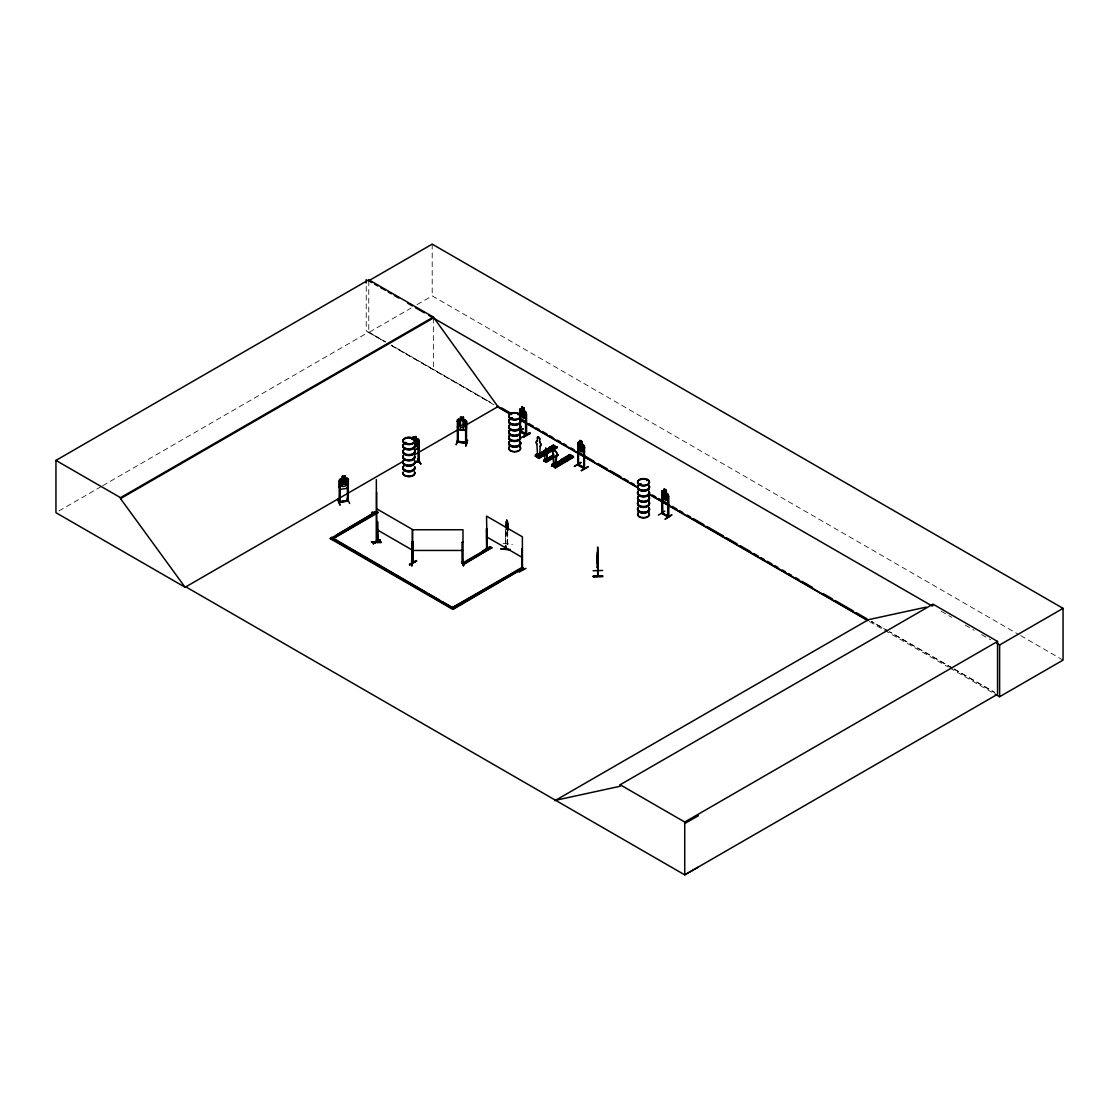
<?xml version="1.0" encoding="UTF-8"?>
<svg xmlns="http://www.w3.org/2000/svg" width="1119" height="1119" viewBox="0 0 1119 1119"><rect width="100%" height="100%" fill="white"/><g stroke="black" fill="none" stroke-linecap="round" stroke-linejoin="round"><path stroke-width="0.75" stroke-dasharray="5 3.75" d="M507.788 544.505L507.928 543.274L507.536 544.03M503.074 543.4L512.39 544.463M58.971 510.949L101.256 486.527M102.766 485.66L368.766 332.077L385.286 341.617M368.766 280.757L368.766 332.511L411.065 308.103M417.093 304.606L432.2 295.892L1019.171 634.781M507.313 531.721L505.718 535.847L505.41 533.833M385.062 341.743L366.235 330.916L366.235 284.73M391.091 345.212L490.402 402.322L391.3 345.086M887.968 630.948L871.421 621.423L887.926 630.962M952.675 668.155L889.479 631.801L952.507 668.253M954.171 669.008L994.805 692.381M1020.696 635.648L1063.05 660.112M941.233 611.268L951.709 617.31M965.179 625.087L974.173 630.277M981.657 634.599L990.637 639.788M954.003 669.106L994.553 692.521M368.766 332.511L385.286 342.05M391.3 345.519L493.913 404.756M869.407 621.549L883.031 629.424M884.556 630.291L948.143 667.008M949.653 667.889L993.56 693.234M507.676 530.756L507.676 544.547M507.536 531.959L507.466 544.072M507.355 530.714L507.355 544.519M506.012 531.581L505.83 544.142M505.69 531.539L505.69 543.61M505.382 528.769L505.508 544.1M433.347 318.034L433.347 369.788M432.2 244.138L432.2 295.892"/><path stroke-width="1.5" d="M597.406 563.906L597.378 559.696M597.35 554.968L597.364 558.927M597.462 565.836L597.448 567.837L597.56 565.836M597.518 558.297L597.392 557.346L597.35 561.346L597.378 559.878M597.532 564.046L597.672 562.871M505.942 549.275L505.508 545.82M539.61 456.02L540.225 446.229A3.175 1.846 59.5 0 0 539.75 441.893L539.61 441.977A3.175 1.846 59.5 0 1 540.085 446.313L540.225 446.229M546.562 460.776L546.883 454.286A2.112 1.231 59.5 0 0 546.562 451.405L546.562 448.999M546.659 460.72L546.967 454.244M500.892 549.051L510.278 549.877M537.008 454.762C539.19 452.496 537.456 460.51 537.917 454.79M537.624 455.055C537.554 454.09 538.043 454.999 538.365 453.964M545.82 459.573L544.897 459.923L544.841 453.027A2.112 1.231 59.5 0 1 545.051 450.551L545.904 448.187M545.289 460.105L545.596 459.433L545.485 461.308L545.107 459.098L543.89 459.825L544.058 461.028L553.513 455.965M545.205 460.119L545.834 459.685M545.331 460.049L545.736 459.391M554.87 463.923C551.471 464.693 556.213 463.826 551.905 464.133L552.338 466.091L570.606 455.419L569.907 454.594L573.306 456.524L573.585 457.237L555.556 467.868M554.059 463.839L553.653 464.721L554.702 464.133M554.451 463.42L554.213 464.329M505.746 526.154L506.068 524.405M552.268 457.405L552.786 457.014M376.669 541.554L376.292 540.813L377.621 541.582M404.826 442.998L405.596 442.425M406.575 443.04L404.882 442.914L406.603 442.914M406.631 443.138L405.526 442.439M412.142 439.319L412.002 439.375M412.198 439.277L412.505 439.291M510.628 418.338L511.397 417.765M511.397 418.03L511.047 417.919M511.369 417.891L512.432 418.198L510.977 418.268M512.432 418.478L511.215 417.765M518.419 414.548L517.957 414.436M640.236 484.359L640.376 483.674L641.033 484.681M640.208 484.401L641.117 484.471M646.796 480.541L646.754 480.736M598.092 571.431L598.106 570.242M598.092 576.313L597.672 550.24M545.82 459.797L544.841 459.951L545.596 459.391M536.938 454.51L538.463 454.412M418.828 460.958L417.835 461.685L418.618 460.72M537.12 454.748L540.841 456.79L540.841 455.447L540.575 456.37L537.484 454.664L538.169 453.964M522.881 412.953L524.881 412.058L523.482 414.184L524.937 418.044L523.035 414.464C522.251 418.016 519.51 415.093 522.573 413.638L521.188 409.932L523.007 413.303M665.05 495.213L666.994 494.108L665.595 496.235L667.064 500.095L665.162 496.514C664.28 499.983 661.679 497.214 664.686 495.689L663.301 491.982L665.022 494.99M526.238 419.667L525.482 421.863L526.308 419.737M583.503 455.279L584.314 453.307M584.314 453.209L583.558 455.405L578.383 452.412L577.852 442.69M667.679 503.872L668.435 501.788L667.595 503.928L662.42 500.934L661.735 491.171L663.945 491.535M417.863 448.915L418.982 446.299M415.191 449.572L417.96 449.041L418.94 446.243M458.217 421.415L457.307 421.485L458.217 421.415L458.244 442.313L457.237 442.215L457.503 441.208M457.293 441.236L458.244 442.313M456.244 444.775L458.258 438.97L456.216 444.341M457.391 442.257L457.377 419.933L458.342 419.149L465.462 420.226L466.539 421.262L466.511 443.348L457.293 441.991M457.419 441.236L466.581 442.397L458.314 441.585M465.644 422.339L466.483 422.436L465.644 422.339L465.644 443.292L466.483 442.397M465.616 445.88L467.574 440.145L466.05 445.977M343.673 481.716L341.281 479.827L343.169 482.443L341.197 485.786L343.813 482.904L346.414 484.975L344.414 482.275L346.344 479.142L343.813 481.422M347.226 488.192L348.359 485.632M348.331 485.576L347.324 488.318L340.218 489.353L339.295 486.975L339.393 480.163L340.246 479.086L342.33 478.82L340.931 479.967L340.931 484.723L342.428 486.527L345.239 486.094L346.75 483.828L346.75 479.072L345.239 478.456L345.323 475.757L342.302 476.218L342.33 478.82L342.33 476.274M457.349 419.989L458.384 419.233M457.349 426.815L458.286 429.486L465.49 430.409L466.539 428.101M458.286 429.472L465.448 430.395M463.448 417.317L460.399 416.925L460.496 429.78M465.462 420.226L466.525 421.178M506.194 522.013L506.851 520.111L506.194 524.447M506.194 522.867L506.613 521.804M507.299 521.58L506.823 522.797L506.739 520.097L507.061 527.511M507.858 523.37L507.858 530.266M348.247 500.808L339.071 502.193L340.078 501.312M553.304 464.133L554.227 464.133L553.443 464.021M574.355 466.567L581.097 462.371L574.425 466.245M658.392 515.09L664.812 511.089M337.365 499.745L337.868 499.242L339.868 504.991M380.138 540.015L373.145 543.806L380.194 539.68M462.007 562.689L462.86 562.242L463.042 563.249L462.972 529.749L412.254 529.749L412.254 563.277L412.533 562.13M412.1 562.591L412.995 562.759L412.911 542.044L412.058 541.834L411.974 562.521L413.023 562.493M487.213 549.751C484.905 549.919 488.667 549.569 486.457 548.59M522.139 569.473L521.454 569.109L522.223 569.515M521.762 569.739L521.762 549.037L522.461 570.103L522.377 536.812L486.527 516.111L487.143 549.709M411.666 565.85L411.638 560.325L412.142 565.445M525.79 433.822L526.545 434.256L519.873 430.367A5.903 3.413 0 0 1 514.684 435.375A5.903 3.413 0 0 1 509.565 430.256A5.945 3.427 0 0 0 514.684 435.515A5.945 3.427 0 0 0 519.831 430.367L519.873 430.367M519.692 414.282L519.692 409.078L521.902 409.442L521.832 406.938L524.098 408.169L524.028 410.757L526.308 412.883L526.308 435.151L525.902 433.864M582.034 444.327L582.188 441.697L579.908 440.466L578.873 448.118L579.978 450.789L582.034 451.978L583.139 450.579L583.139 445.824L582.034 444.327L584.398 446.425L584.314 468.637L577.67 464.791M579.908 440.466C577.11 445.446 582.439 441.236 584.398 446.425L584.384 468.679L584.09 467.392M584.552 468.483L583.88 467.364M662.616 512.796L661.707 512.558L662.448 512.992M661.805 512.656L662.448 513.747L662.014 492.514M668.337 516.446L667.679 516.223M414.464 442.62L416.981 439.795L415.107 443.096C418.716 445.502 416.044 447.46 414.506 443.753M415.918 446.887L417.401 444.565L417.401 439.809L415.918 439.249L415.988 436.536L413.037 437.109L413.163 439.781L417.891 438.858M415.037 461.685L418.002 460.86M418.94 461.671L418.94 439.403L415.988 439.082M546.967 449.88L547.149 450.831M548.8 450.481L546.827 450.188L548.618 449.95M552.702 457.07L551.583 457.167M564.731 460.245L563.43 459.294M565.207 459.545L564.941 460.357M554.632 463.546L553.849 464.441M412.827 439.319L412.128 438.914M511.299 418.856L512.362 418.38M518.629 414.492L518.293 414.687M505.9 549.261L505.83 545.862M340.162 501.494L348.149 500.291M347.394 500.151L347.519 501.172L347.436 500.389M347.505 501.144L347.31 480.247L348.149 480.121L348.163 501.074L348.331 478.736L345.337 478.359M376.334 541.554L376.348 479.547M551.471 456.818L552.422 456.664M406.295 442.928L405.12 442.844M646.95 480.051L647.258 480.149M578.481 442.103L577.698 442.648L578.243 465.168M661.819 491.255L662.546 490.737M412.156 562.27L413.219 562.675M412.156 563.025L413.219 563.221L413.121 542.323L412.254 542.323L413.121 542.323M465.546 442.271L465.756 442.998M553.611 445.474L535.33 456.118L535.609 454.594L537.442 453.517L535.875 455.825L538.743 457.447L540.575 455.293M553.346 445.488L557.276 447.698L539.19 458.286L535.609 455.951L545.289 451.195M548.086 449.474L554.269 445.698L536.295 456.496M557.01 447.376L539.036 458.035L538.099 457.685L557.01 447.236L553.597 445.334L535.33 456.118M557.01 447.236L556.171 447.082M538.743 458.021L539.008 456.524L540.841 455.447M545.722 461.755L558.157 454.734L545.54 461.853L553.22 457.321M558.031 455.055L546.31 462.301L543.708 460.832L553.863 454.664M545.988 462.105L547.373 460.385L545.988 461.713L544.072 460.636L545.289 459.196M573.306 456.79L569.907 454.873L551.709 465.714M569.907 454.873L552.296 466.022M555.122 467.63L554.381 467.183L572.928 456.86M554.87 467.49L557.136 464.972L555.038 465.91L555.038 466.987L552.171 465.364L554.003 463.21M537.484 437.823L537.344 437.907A1.581 0.923 59.5 0 1 538.477 437.249A1.581 0.923 59.5 0 1 539.61 439.18L539.75 439.096A1.581 0.923 59.5 0 0 538.617 437.165A1.581 0.923 59.5 0 0 537.484 437.823L537.344 440.69A3.175 1.846 59.5 0 0 536.882 444.495L537.512 454.37M537.344 440.69L537.484 440.62A3.175 1.846 59.5 0 0 537.022 444.425L537.022 444.425M548.73 447.936C558.745 452.342 543.876 448.481 550.562 446.859L553.947 449.055L550.562 446.859M551.779 446.145C561.794 450.537 546.925 446.677 553.597 445.054M535.623 456.132L544.785 451.069M547.792 449.292L552.282 446.649M545.443 451.447L536.435 456.762L553.038 447.041L548.45 449.67M546.562 451.405L546.631 449.251M538.071 457.657L556.353 446.859M538.155 457.713L556.353 446.999M538.589 457.951L556.996 446.985M553.164 454.23A3.175 1.846 59.5 0 1 553.164 450.565A3.175 1.846 59.5 0 1 556.367 452.37A3.175 1.846 59.5 0 1 556.367 456.034L555.905 465.742L553.639 464.469L553.304 454.146A3.175 1.846 59.5 0 1 553.304 450.481A3.175 1.846 59.5 0 1 556.507 452.286A3.175 1.846 59.5 0 1 556.507 455.951L556.045 465.658L553.891 464.567M543.904 460.846L552.912 455.531M553.332 455.657L544.505 461.28M544.352 461.084L553.457 455.951M561.57 459.503C571.585 463.909 556.73 460.049 563.403 458.426L566.801 460.622L563.403 458.426M565.025 457.475C575.04 461.881 560.185 458.021 566.857 456.398L570.256 458.58L566.857 456.398M568.074 455.671C578.089 460.077 563.235 456.216 569.907 454.594M569.935 455.041L551.933 465.672M552.143 465.952L570.564 455.237L552.744 466.301M554.283 466.371L553.248 465.784L553.248 463.518L554.283 464.105C553.667 468.987 555.22 463.476 553.094 463.616L553.094 465.882M555.038 466.987L571.194 457.461M556.325 466.567L573.306 456.524M555.038 467.56L573.32 456.776M377.047 521.342L377.746 542.407L377.662 521.692M377.047 541.288L377.159 542.058M412.338 561.64L412.743 562.172M409.554 564.41C430.675 553.01 395.664 573.054 416.254 560.535M416.268 560.871L409.526 564.801L416.562 561.067M486.625 549.401L486.289 528.825L487.129 529.035L486.975 549.919L487.129 529.035M487.143 548.953L486.206 548.758L487.199 549.023M521.902 568.984L522.097 570.228L521.762 549.037M518.992 572.145L526.014 568.382M185.922 586.874L185.195 587.307L55.95 512.684L55.95 460.399L368.766 279.792L433.347 317.069L497.927 406.645L511.509 414.492M368.766 279.792L368.766 280.757L432.2 244.138L1063.05 608.358L1063.05 660.112L999.617 696.731L995.085 694.102M55.95 460.399L120.53 497.675L433.347 317.069M698.424 867.057L684.73 874.862L185.838 586.832L185.097 587.251L120.53 498.64L433.347 318.034M185.097 587.251L402.938 461.476M414.995 454.524L458.72 429.276M466.259 424.926L498.654 406.225M521.832 406.938L520.797 414.576L521.902 417.247L523.958 418.436L525.063 417.037L524.098 408.169M520.321 408.617L525.496 411.61M519.887 410.463L520.335 431.696L519.65 431.388L526.098 435.109M525.664 434.815L525.636 414.058L526.476 414.268L526.545 435.011L519.887 431.165L519.887 419.093A5.931 3.427 0 0 1 514.684 424.255A5.931 3.427 0 0 1 509.551 419.107M526.476 414.268L525.636 414.058M519.692 415.904L520.377 418.842M523.524 568.718L522.223 567.962L451.642 608.065L522.223 567.305L523.524 568.06L452.943 609.463L330.329 538.673L376.46 511.397L336.12 535.33M330.329 538.673L331.644 537.274L452.943 607.953L442.467 601.896M377.774 512.152L332.944 538.673L377.774 512.796M523.049 428.815L519.999 430.577L522.685 429.039M520.265 430.899L523.021 428.829M520.265 431.654L520.489 419.443M525.664 434.06L520.559 431.025M525.566 434.718L525.86 413.918M523.105 436.62L529.805 432.717L523.063 437.025L530.154 433.347M523.44 437.235L530.154 433.305L523.16 437.025M544.841 459.951L545.107 459.098M577.963 444.005L578.411 465.224L578.579 451.251M582.188 441.697L579.978 440.592M583.712 447.586L584.552 447.796L583.712 447.586L583.712 468.371M577.768 464.903L584.552 468.497M583.642 467.714L578.649 464.553M584.636 467.756L577.67 464.035L578.299 464.441M581.237 470.553L587.923 466.637M581.502 470.721L588.23 466.833M462.651 562.955L490.43 546.911L491.745 547.667L463.951 564.354L462.651 562.955L463.951 563.71L491.745 547.667M467.029 561.067L488.975 548.408M330.329 538.029L452.943 608.82L523.524 568.06M662.448 490.668L668.435 494.948L668.421 517.202L667.679 516.768L667.749 496.109L668.589 496.318L668.658 517.062L662.014 513.215L662.014 497.689M661.735 491.171L661.777 513.439M666.225 492.766L666.225 490.22L664.015 489.115L662.91 496.626L664.015 499.312L666.085 500.501L667.176 499.088L667.176 494.346L666.085 492.85L667.581 493.633M668.589 496.318L667.749 496.109M665.176 519.076L671.946 514.796L665.273 519.076M554.856 800.728L868.414 619.688L926.182 607.127M555.583 800.295L620.164 786.251L620.164 784.755L932.98 604.148L997.561 641.425L997.561 694.256L684.73 874.862L684.73 822.031L997.561 641.425M932.98 605.645L932.253 606.078L428.843 315.432M996.623 643.243L999.617 644.978L1063.05 608.358M684.73 823.542L698.424 815.737M337.742 499.633L340.204 504.935M376.669 492.122L376.683 542.169L377.425 542.533L377.425 521.832M547.135 449.964L548.408 449.866M548.646 450.607L547.373 450.705M564.941 460.147L563.165 459.559L565.207 459.769M457.377 442.005L466.399 443.11M405.568 443.278L406.351 443.264M511.831 418.366L511.257 418.366M460.496 419.569L458.972 420.226L458.972 424.982L460.496 427.22L463.336 427.584L464.861 425.738L464.861 420.982L463.336 419.933L463.364 417.331M563.654 459.405L565.095 459.615M640.208 483.688L641.173 484.037M416.03 436.592L413.037 437.109M418.142 461.853L417.933 440.956L418.744 440.802L418.786 461.755M414.464 449.572L417.96 449.041M417.863 458.874L420.464 463.742M415.037 462.231L418.8 461.462M415.135 462.413L418.842 461.685M417.485 458.902L420.912 464.077L417.849 458.832M577.894 464.665L577.963 450.901M667.917 516.628L667.987 495.969M340.274 479.142L347.296 478.051M340.064 481.562L339.155 481.506L340.064 481.562L339.98 502.081M348.247 500.053L339.141 502.417L339.323 480.191M348.233 501.004L339.351 502.403M347.184 498.179L349.646 503.48M413.023 563.249L412.351 563.249M462.874 563.249L462.007 563.221L462.105 542.337L462.972 542.323L462.105 542.337M640.614 484.821L639.774 484.569M519.887 430.409L520.237 431.696M519.985 431.193L519.887 431.165A5.917 3.413 0 0 1 514.684 436.228A5.917 3.413 0 0 1 509.565 431.095M667.987 515.915L668.337 517.202M597.434 556.381L597.546 558.143M597.462 559.08L597.504 552.031L597.56 567.837M597.364 560.507L597.476 563.598M597.56 565.92L597.672 547.065L597.672 576.369L598.106 575.124M376.348 513.327L371.76 512.46L378.096 512.334M371.76 512.488L378.096 512.628M371.76 542.463C401.357 542.617 351.436 541.05 381.271 542.449M463.042 560.381L463.63 565.864L463.098 559.99M462.958 562.983L462.105 563.277L462.203 562.214M412.254 550.45L462.972 550.45M602.595 570.452L593.084 570.746M593.084 576.299L602.595 576.299L593.084 576.397M462.133 562.493L463.07 562.465L462.007 562.465M412.351 562.493L412.995 562.759M413.121 562.27L412.435 562.395M460.496 420.422L463.392 420.898L463.336 425.542L460.496 425.178M510.292 549.513L501.004 548.758M463.182 565.794L463.098 560.269M578.327 465.238L577.768 464.147M545.61 448.159L546.464 449.055M546.408 450.607L548.674 452.16L546.408 450.887M537.987 454.566L536.784 454.076L536.784 456.342M545.037 459.923L547.373 461.28L547.373 460.385M537.987 456.832L536.952 456.244L536.952 453.978M551.905 465.49L555.57 467.854M489.325 547.219L482.625 551.149L489.297 547.247M379.831 539.904L373.522 543.596M412.184 562.493L412.743 562.927L412.673 529.595L376.823 508.893M368.766 280.757L371.774 282.492M374.781 284.226L377.788 285.96M380.782 287.695L385.286 290.297M388.293 292.031L391.3 293.765M394.308 295.5L398.812 298.102M407.82 303.305L412.324 305.907M415.331 307.641L424.339 312.83M521.902 407.064L523.958 408.253M501.676 407.959L510.726 413.191M520.433 418.786L525.818 421.905M528.839 423.639L533.371 426.255M536.393 428.004L539.4 429.752M542.421 431.486L546.953 434.102M549.975 435.851L552.982 437.585M557.514 440.201L560.535 441.949M563.556 443.683L566.564 445.432M571.096 448.048L574.117 449.782M577.138 451.53L593.741 461.112M598.259 463.728L607.323 468.959M610.331 470.693L620.905 476.792M623.912 478.54L628.444 481.156M631.466 482.89L634.487 484.639M652.587 495.088L655.608 496.836M658.629 498.584L661.651 500.319M662.546 500.836L669.19 504.683M672.211 506.417L676.743 509.033M679.765 510.782L682.772 512.516M687.304 515.132L690.325 516.88M693.346 518.615L703.907 524.713M706.928 526.462L723.531 536.043M726.539 537.791L737.113 543.89M740.121 545.624L750.695 551.737M753.702 553.471L758.234 556.087M761.256 557.835L764.277 559.57M767.298 561.318L771.816 563.934M774.838 565.668L777.859 567.417M782.377 570.033L785.398 571.767M788.419 573.515L791.441 575.25M795.973 577.866L798.98 579.614M802.001 581.348L812.562 587.461M823.136 593.56L832.186 598.777M835.208 600.525L853.321 610.974M856.329 612.722L866.903 618.821M520.307 418.884L525.552 421.821M519.048 418.842L638.278 487.674M648.838 493.773L867.673 620.122M496.934 406.505L509.047 413.498M521.16 420.492L636.235 486.933M648.349 493.927L867.896 620.681M667.917 516.097L662.448 513.215L668.253 516.377M661.805 513.411L668.351 517.16M486.527 536.812L522.377 557.514M491.745 548.31L490.43 546.911M376.823 529.595L412.673 550.296M334.637 539.652L346.61 546.562M349.618 548.296L360.094 554.339M363.088 556.073L425.989 592.385M428.983 594.119L439.473 600.176M620.164 784.755L684.73 822.031M583.74 468.343L583.95 447.446M535.777 456.384L536.519 456.79M545.54 459.657L544.785 459.405L544.785 460.916M553.737 463.056L553.541 464.259M507.508 521.902L505.382 527.063L506.725 523.636L506.725 528.392M667.553 493.703L668.281 501.774M525.426 411.652L526.168 412.925M348.149 480.121L347.31 480.247M339.295 486.975L340.246 489.423M506.403 527.762L507.103 523.007L507.131 528.783M506.543 527.944L506.893 529.413M553.304 454.146L553.779 464.385M597.504 560.325L597.532 562.004M597.518 564.06L597.49 559.416M999.617 644.978L999.617 696.731M666.085 492.85C668.099 490.052 662 486.737 664.015 491.661M662.616 498.039L662.686 513.607M557.136 464.972L557.136 466.329M556.87 464.833L556.87 465.91M552.604 458.021L550.338 456.916M547.205 460.287L547.205 461L544.687 459.475L544.687 460.986M539.75 439.096L539.61 441.977M537.442 453.517L537.442 454.873M507.536 530.224L507.425 521.804L507.355 528.979M466.385 421.178L466.385 427.976M463.462 417.261L463.378 430.144M415.918 440.089L415.918 444.844M366.235 279.596L366.235 283.023M339.98 481.38L339.994 502.333M120.53 497.675L120.53 498.64M414.687 450.929A6.015 3.469 0 0 1 408.099 455.265A6.015 3.469 0 0 1 403.679 450.09M414.589 455.741A5.903 3.413 0 0 1 408.883 460.035A5.903 3.413 0 0 1 403.176 455.741M414.687 445.208A6.015 3.469 0 0 1 408.099 449.558A6.015 3.469 0 0 1 403.679 444.369M414.687 450.635A6.015 3.469 0 0 1 408.099 454.971A6.015 3.469 0 0 1 403.679 449.796M414.687 444.914A6.015 3.469 0 0 1 408.099 449.265A6.015 3.469 0 0 1 403.679 444.075M414.617 445.558A5.931 3.427 0 0 1 408.883 449.866A5.931 3.427 0 0 1 403.162 445.558M414.617 444.593A5.931 3.427 0 0 1 408.883 448.915A5.931 3.427 0 0 1 403.162 444.593M414.617 451.265A5.931 3.427 0 0 1 408.883 455.573A5.931 3.427 0 0 1 403.162 451.265M414.603 450.314A5.917 3.413 0 0 1 408.883 454.622A5.917 3.413 0 0 1 403.162 450.314M414.603 456.062A5.917 3.413 0 0 1 408.883 460.371A5.931 3.427 0 0 1 403.162 456.118M403.162 456.062A5.917 3.413 0 0 0 408.883 460.371A5.931 3.427 0 0 0 414.617 456.118M414.687 467.21A6.015 3.469 0 0 1 408.099 471.547A6.015 3.469 0 0 1 403.679 466.371M414.603 456.58A5.917 3.413 0 0 1 408.883 460.874A5.917 3.413 0 0 1 403.162 456.58M414.687 461.49A6.015 3.469 0 0 1 408.099 465.84A6.015 3.469 0 0 1 403.679 460.65M414.687 466.917A6.015 3.469 0 0 1 408.099 471.253A6.015 3.469 0 0 1 403.679 466.077M414.687 461.196A6.015 3.469 0 0 1 408.099 465.546A6.015 3.469 0 0 1 403.679 460.357M414.617 461.839A5.931 3.427 0 0 1 408.883 466.147A5.931 3.427 0 0 1 403.162 461.839M414.617 460.874A5.931 3.427 0 0 1 408.883 465.196A5.931 3.427 0 0 1 403.162 460.874M414.617 467.546A5.931 3.427 0 0 1 408.883 471.854A5.931 3.427 0 0 1 403.162 467.546M414.603 466.595A5.917 3.413 0 0 1 408.883 470.903A5.917 3.413 0 0 1 403.162 466.595M414.617 472.33A5.931 3.427 0 0 1 408.883 476.652A5.931 3.427 0 0 1 403.162 472.33M519.887 425.43A6.015 3.469 0 0 1 514.684 430.633A6.015 3.469 0 0 1 509.481 425.43M519.817 425.779A5.931 3.427 0 0 1 514.684 430.927A5.931 3.427 0 0 1 509.551 425.779M519.887 419.723A6.015 3.469 0 0 1 514.684 424.926A6.015 3.469 0 0 1 509.481 419.723M519.817 424.828A5.931 3.427 0 0 1 514.684 429.962A5.931 3.427 0 0 1 509.551 424.828M519.817 420.073A5.931 3.427 0 0 1 514.684 425.206A5.931 3.427 0 0 1 509.551 420.073M519.887 425.136A6.015 3.469 0 0 1 514.684 430.339A6.015 3.469 0 0 1 509.481 425.136M519.887 419.415A6.015 3.469 0 0 1 514.684 424.633A6.015 3.469 0 0 1 509.481 419.415M519.887 441.711A6.015 3.469 0 0 1 514.684 446.915A6.015 3.469 0 0 1 509.481 441.711M519.817 442.061A5.931 3.427 0 0 1 514.684 447.208A5.931 3.427 0 0 1 509.551 442.061M519.803 446.523A5.903 3.413 0 0 1 514.684 451.642A5.903 3.413 0 0 1 509.565 446.523M519.831 446.649A5.945 3.427 0 0 1 514.684 451.796A5.945 3.427 0 0 1 509.537 446.649M519.831 430.801A5.945 3.427 0 0 1 514.684 435.948A5.945 3.427 0 0 1 509.537 430.801M519.887 436.004A6.015 3.469 0 0 1 514.684 441.208A6.015 3.469 0 0 1 509.481 436.004M519.817 441.11A5.931 3.427 0 0 1 514.684 446.243A5.931 3.427 0 0 1 509.551 441.11M519.803 436.354A5.917 3.413 0 0 1 514.684 441.487A5.917 3.413 0 0 1 509.565 436.354M519.887 441.418A6.015 3.469 0 0 1 514.684 446.621A6.015 3.469 0 0 1 509.481 441.418M519.887 435.697A6.015 3.469 0 0 1 514.684 440.914A6.015 3.469 0 0 1 509.481 435.697M519.817 435.389A5.931 3.427 0 0 1 514.684 440.536A5.931 3.427 0 0 1 509.551 435.389M648.726 491.395A6.015 3.469 0 0 1 643.523 496.598A6.015 3.469 0 0 1 638.306 491.395M648.642 491.759A5.917 3.413 0 0 1 643.523 496.878A5.917 3.413 0 0 1 638.389 491.759M648.628 496.221A5.889 3.399 0 0 1 643.523 501.326A5.889 3.399 0 0 1 638.417 496.221M648.656 496.542A5.931 3.427 0 0 1 643.523 501.676A5.931 3.427 0 0 1 638.389 496.542M648.726 485.688A6.015 3.469 0 0 1 643.523 490.891A6.015 3.469 0 0 1 638.306 485.688M648.656 490.793A5.931 3.427 0 0 1 643.523 495.927A5.931 3.427 0 0 1 638.389 490.793M648.656 486.038A5.931 3.427 0 0 1 643.523 491.171A5.931 3.427 0 0 1 638.389 486.038M648.726 491.101A6.015 3.469 0 0 1 643.523 496.304A6.015 3.469 0 0 1 638.306 491.101M648.726 485.38A6.015 3.469 0 0 1 643.523 490.598A6.015 3.469 0 0 1 638.306 485.38M648.642 485.087A5.917 3.413 0 0 1 643.523 490.206A5.917 3.413 0 0 1 638.389 485.087M648.726 507.676A6.015 3.469 0 0 1 643.523 512.88A6.015 3.469 0 0 1 638.306 507.676M648.642 508.04A5.917 3.413 0 0 1 643.523 513.159A5.917 3.413 0 0 1 638.389 508.04M648.628 512.502A5.889 3.399 0 0 1 643.523 517.607A5.889 3.399 0 0 1 638.417 512.502M648.642 497.06A5.917 3.413 0 0 1 643.523 502.193A5.917 3.413 0 0 1 638.389 497.06M648.656 512.824A5.931 3.427 0 0 1 643.523 517.957A5.931 3.427 0 0 1 638.389 512.824M648.67 496.752A5.945 3.427 0 0 1 643.523 501.899A5.945 3.427 0 0 1 638.376 496.752M648.726 501.955A6.015 3.469 0 0 1 643.523 507.173A6.015 3.469 0 0 1 638.306 501.955M648.642 507.075A5.917 3.413 0 0 1 643.523 512.208A5.917 3.413 0 0 1 638.389 507.075M648.656 502.319A5.931 3.427 0 0 1 643.523 507.453A5.931 3.427 0 0 1 638.389 502.319M648.726 507.383A6.015 3.469 0 0 1 643.523 512.586A6.015 3.469 0 0 1 638.306 507.383M648.726 501.662A6.015 3.469 0 0 1 643.523 506.879A6.015 3.469 0 0 1 638.306 501.662M648.656 501.354A5.931 3.427 0 0 1 643.523 506.501A5.931 3.427 0 0 1 638.389 501.354M583.041 451.489L581.111 448.006C580.132 451.391 577.726 448.747 580.649 447.166L579.264 443.46L581.083 446.845C581.894 443.474 584.51 446.341 581.558 447.712L583.041 451.489M412.072 559.962L412.058 565.822L412.1 559.948M345.351 479.226L345.239 484.065L342.428 484.499L342.428 479.743L345.239 479.31M415.429 437.221L413.666 437.571L413.666 438.41L415.429 438.075L415.429 437.221M344.736 476.414L342.932 476.694L342.932 477.533L344.736 477.253L344.736 476.414M602.595 575.949L593.084 576.677L602.595 576.663L602.595 575.935M462.832 417.751L461 417.513L461 418.366L462.832 418.604L462.832 417.751M550.492 450.817L547.093 448.887L550.492 450.817M553.821 457.293L551.555 456.02L553.821 457.293M523.594 408.463L522.265 407.708L523.594 409.316L523.594 408.463M581.67 442.005L580.341 441.236L581.67 442.844L581.67 442.005M665.707 490.514L664.392 489.758L665.707 491.367L665.707 490.514M523.958 411.652L521.902 410.463L521.902 415.219L523.958 416.408L523.958 411.652M582.034 445.18L579.978 443.991L579.978 448.747L582.034 449.936L582.034 445.18M666.085 493.703L664.015 492.514L664.015 497.27L666.085 498.459L666.085 493.703M405.917 443.656A5.931 3.427 0 0 0 414.813 440.69A5.931 3.427 0 0 0 405.917 437.725A5.931 3.427 0 0 0 405.917 443.656M405.931 444.145A5.917 3.413 0 0 0 414.799 441.18A5.917 3.413 0 0 0 405.931 438.228A5.917 3.413 0 0 0 405.931 444.145M404.686 443.32A5.945 3.427 0 0 0 414.617 441.781A5.945 3.427 0 0 0 407.344 437.571A5.945 3.427 0 0 0 404.686 443.32M408.883 476.302A5.903 3.413 0 0 0 414.589 472.008A5.945 3.427 0 0 1 408.883 476.456A5.945 3.427 0 0 1 403.148 472.148A5.903 3.413 0 0 0 408.883 476.302M511.733 418.996A5.903 3.413 0 0 0 520.587 416.044A5.903 3.413 0 0 0 511.733 413.093A5.903 3.413 0 0 0 511.733 418.996M511.733 419.485A5.903 3.413 0 0 0 520.587 416.534A5.903 3.413 0 0 0 511.733 413.582A5.903 3.413 0 0 0 511.733 419.485M511.719 419.205A5.945 3.427 0 0 0 520.629 416.24A5.945 3.427 0 0 0 511.719 413.275A5.945 3.427 0 0 0 511.719 419.205M640.558 484.947A5.917 3.413 0 0 0 649.44 481.995A5.917 3.413 0 0 0 640.558 479.03A5.917 3.413 0 0 0 640.558 484.947M639.341 484.905A5.917 3.413 0 0 0 649.23 483.366A5.917 3.413 0 0 0 641.984 479.184A5.917 3.413 0 0 0 639.341 484.905M639.313 484.611A5.945 3.427 0 0 0 649.258 483.072A5.945 3.427 0 0 0 641.984 478.876A5.945 3.427 0 0 0 639.313 484.611"/></g></svg>
